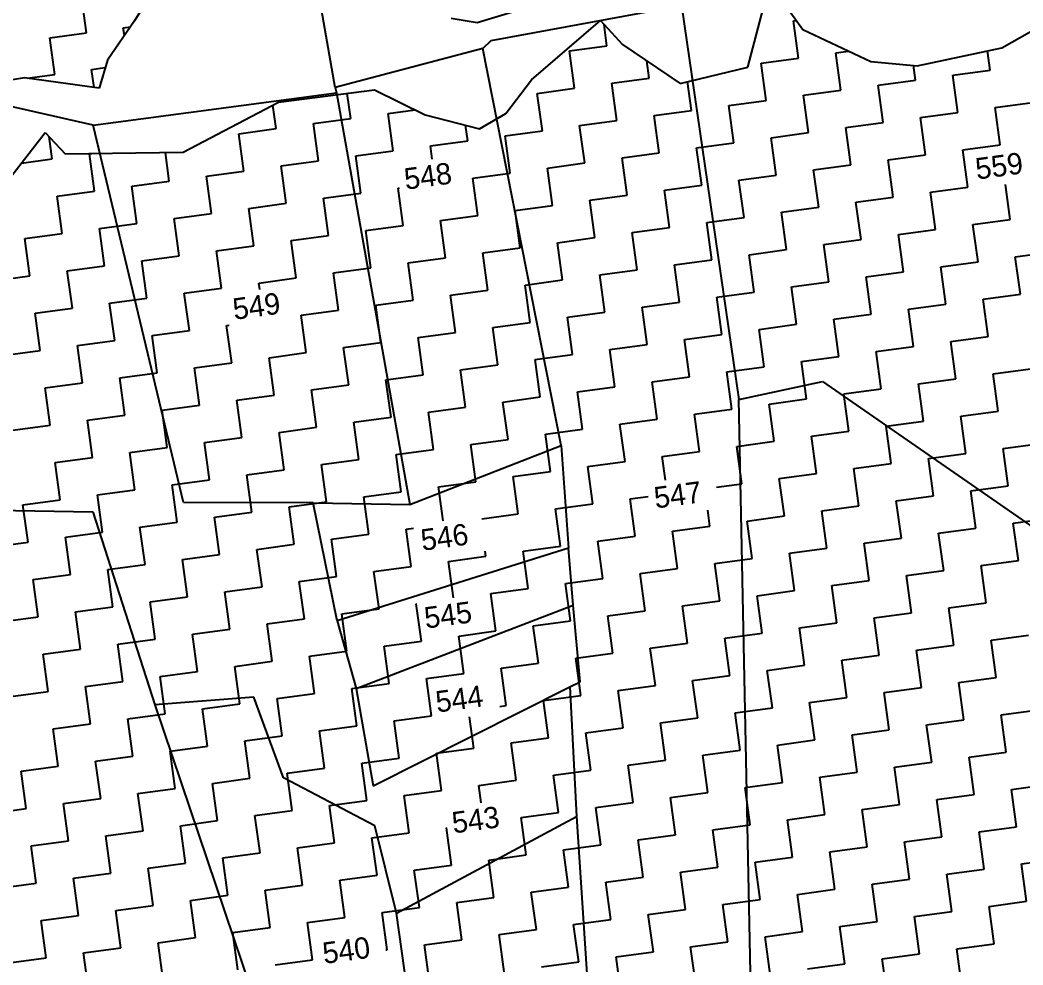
# Model space of a CAD drawing. Header units: metres. Extents: x 318393 to 319412, y 1868341 to 1869380.
# Drawn here: x 318993.3 to 319097, y 1869132.1 to 1869229.8 of the extents above; entities that cross this region are included whole.
import ezdxf

# ---------------------------------------------------------------- set-up
doc = ezdxf.new("R2010")
doc.units = ezdxf.units.M
doc.header["$LTSCALE"] = 0.3
doc.header["$MEASUREMENT"] = 0
for name, color, linetype in [('POLY_HATCH', 12, 'CONTINUOUS'), ('POLY_PARCEL', 6, 'CONTINUOUS'), ('TEXT_PARCEL', 7, 'CONTINUOUS')]:
    doc.layers.add(name, color=color, linetype=linetype)
doc.styles.add('TEXT_MAP', font='')
doc.styles.get('TEXT_MAP').set_extended_font_data('Kruti Dev 050')

msp = doc.modelspace()

# ---------------------------------------------------------------- linework, layer by layer
at = {"layer": 'POLY_HATCH'}
for p, q in [((319007.91, 1869234.17), (319005.15, 1869229.7)), ((319068.56, 1869224.91), (319070.84, 1869233.57)), ((319070.84, 1869233.57), (319074.27, 1869228.79)), ((319044.59, 1869230.69), (319040.57, 1869229.49)), ((319094.85, 1869226.9), (319101.39, 1869230.65)), ((319005.15, 1869229.7), (319002.34, 1869225.63)), ((319040.57, 1869229.49), (319037.88, 1869229.95)), ((319046.19, 1869223.6), (319053.32, 1869229.73)), ((319053.32, 1869229.73), (319055.62, 1869227.25)), ((319074.27, 1869228.79), (319081.28, 1869225.48)), ((319055.62, 1869227.25), (319061.58, 1869223.22)), ((319086.09, 1869225.06), (319094.85, 1869226.9)), ((319002.34, 1869225.63), (319001.5, 1869222.73)), ((319081.28, 1869225.48), (319086.09, 1869225.06)), ((319061.58, 1869223.22), (319068.56, 1869224.91)), ((318993.77, 1869223.81), (318991.04, 1869223.36)), ((319001.5, 1869222.73), (318993.77, 1869223.81)), ((319043.54, 1869220.13), (319046.19, 1869223.6)), ((319020.04, 1869221.3), (319029.96, 1869222.55)), ((319029.96, 1869222.55), (319035.2, 1869219.98)), ((319010.16, 1869216.11), (319020.04, 1869221.3)), ((319040.81, 1869218.53), (319043.54, 1869220.13)), ((319035.2, 1869219.98), (319040.81, 1869218.53)), ((318991.86, 1869212.95), (318995.91, 1869218.16)), ((318995.91, 1869218.16), (318997.97, 1869215.94)), ((318997.97, 1869215.94), (319010.16, 1869216.11))]:
    msp.add_line(p, q, dxfattribs=at)
at = {"layer": 'POLY_HATCH', "linetype": 'Continuous'}
for p, q in [((319000.19, 1869228.46), (318999.67, 1869232.26)), ((319073.29, 1869229.71), (319073.58, 1869229.75)), ((319073.81, 1869225.85), (319073.29, 1869229.71)), ((318996.39, 1869227.95), (319000.19, 1869228.46)), ((319003.98, 1869228.98), (319004.72, 1869229.08)), ((319004.09, 1869228.17), (319003.98, 1869228.98)), ((319053.99, 1869227.1), (319053.7, 1869229.32)), ((318996.9, 1869224.15), (318996.39, 1869227.95)), ((319050.14, 1869226.58), (319053.99, 1869227.1)), ((319050.66, 1869222.72), (319050.14, 1869226.58)), ((319077.67, 1869226.38), (319079, 1869226.56)), ((319078.19, 1869222.52), (319077.67, 1869226.38)), ((319093.63, 1869224.6), (319093.36, 1869226.59)), ((319058.38, 1869223.77), (319058.13, 1869225.55)), ((319069.95, 1869225.33), (319073.81, 1869225.85)), ((319070.48, 1869221.47), (319069.95, 1869225.33)), ((318994.05, 1869223.77), (318996.9, 1869224.15)), ((319000.7, 1869224.66), (319002.11, 1869224.86)), ((319000.95, 1869222.81), (319000.7, 1869224.66)), ((319085.91, 1869223.56), (319085.71, 1869225.1)), ((319089.77, 1869224.08), (319093.63, 1869224.6)), ((319054.52, 1869223.25), (319058.38, 1869223.77)), ((319055.04, 1869219.39), (319054.52, 1869223.25)), ((319062.76, 1869220.43), (319062.35, 1869223.41)), ((319082.05, 1869223.04), (319085.91, 1869223.56)), ((319090.29, 1869220.22), (319089.77, 1869224.08)), ((319027.5, 1869219.59), (319027.15, 1869222.2)), ((319046.8, 1869222.2), (319050.66, 1869222.72)), ((319047.32, 1869218.34), (319046.8, 1869222.2)), ((319074.33, 1869222), (319078.19, 1869222.52)), ((319082.58, 1869219.18), (319082.05, 1869223.04)), ((319066.62, 1869220.95), (319070.48, 1869221.47)), ((319074.86, 1869218.14), (319074.33, 1869222)), ((319094.15, 1869220.74), (319098.01, 1869221.27)), ((319019.78, 1869218.55), (319019.45, 1869220.99)), ((319031.36, 1869220.12), (319034.16, 1869220.49)), ((319031.88, 1869216.26), (319031.36, 1869220.12)), ((319058.9, 1869219.91), (319062.76, 1869220.43)), ((319067.14, 1869217.09), (319066.62, 1869220.95)), ((319086.43, 1869219.7), (319090.29, 1869220.22)), ((319094.67, 1869216.89), (319094.15, 1869220.74)), ((319023.64, 1869219.07), (319027.5, 1869219.59)), ((319024.16, 1869215.21), (319023.64, 1869219.07)), ((319051.18, 1869218.86), (319055.04, 1869219.39)), ((319059.42, 1869216.05), (319058.9, 1869219.91)), ((319078.72, 1869218.66), (319082.58, 1869219.18)), ((319086.96, 1869215.84), (319086.43, 1869219.7)), ((319015.92, 1869218.03), (319019.78, 1869218.55)), ((319016.45, 1869214.17), (319015.92, 1869218.03)), ((319039.6, 1869217.3), (319039.38, 1869218.9)), ((319043.46, 1869217.82), (319047.32, 1869218.34)), ((319051.7, 1869215.01), (319051.18, 1869218.86)), ((319071, 1869217.61), (319074.86, 1869218.14)), ((319079.24, 1869214.8), (319078.72, 1869218.66)), ((318996.63, 1869215.42), (318996.32, 1869217.73)), ((319035.74, 1869216.78), (319039.6, 1869217.3)), ((319043.98, 1869213.96), (319043.46, 1869217.82)), ((319063.28, 1869216.57), (319067.14, 1869217.09)), ((319071.52, 1869213.75), (319071, 1869217.61)), ((319000.49, 1869215.94), (319000.74, 1869215.98)), ((319001.01, 1869212.08), (319000.49, 1869215.94)), ((319008.73, 1869213.13), (319008.33, 1869216.08)), ((319028.02, 1869215.73), (319031.88, 1869216.26)), ((319035.93, 1869215.39), (319035.74, 1869216.78)), ((319055.56, 1869215.53), (319059.42, 1869216.05)), ((319063.8, 1869212.71), (319063.28, 1869216.57)), ((319090.82, 1869216.36), (319094.67, 1869216.89)), ((319091.34, 1869212.5), (319090.82, 1869216.36)), ((318993.45, 1869214.99), (318996.63, 1869215.42)), ((319020.3, 1869214.69), (319024.16, 1869215.21)), ((319028.55, 1869211.87), (319028.02, 1869215.73)), ((319047.84, 1869214.48), (319051.7, 1869215.01)), ((319056.08, 1869211.67), (319055.56, 1869215.53)), ((319083.1, 1869215.32), (319086.96, 1869215.84)), ((319083.62, 1869211.46), (319083.1, 1869215.32)), ((319012.59, 1869213.65), (319016.45, 1869214.17)), ((319020.83, 1869210.83), (319020.3, 1869214.69)), ((319040.12, 1869213.44), (319043.98, 1869213.96)), ((319048.36, 1869210.62), (319047.84, 1869214.48)), ((319075.38, 1869214.28), (319079.24, 1869214.8)), ((319075.9, 1869210.42), (319075.38, 1869214.28)), ((319004.87, 1869212.6), (319008.73, 1869213.13)), ((319013.11, 1869209.79), (319012.59, 1869213.65)), ((319040.64, 1869209.58), (319040.12, 1869213.44)), ((319067.66, 1869213.23), (319071.52, 1869213.75)), ((319068.18, 1869209.37), (319067.66, 1869213.23)), ((319095.72, 1869209.17), (319095.23, 1869212.77)), ((318997.15, 1869211.56), (319001.01, 1869212.08)), ((319005.39, 1869208.74), (319004.87, 1869212.6)), ((319024.69, 1869211.35), (319028.55, 1869211.87)), ((319032.4, 1869212.4), (319032.55, 1869212.42)), ((319032.93, 1869208.54), (319032.4, 1869212.4)), ((319059.94, 1869212.19), (319063.8, 1869212.71)), ((319060.46, 1869208.33), (319059.94, 1869212.19)), ((319087.48, 1869211.98), (319091.34, 1869212.5)), ((319088, 1869208.12), (319087.48, 1869211.98)), ((318997.67, 1869207.7), (318997.15, 1869211.56)), ((319016.97, 1869210.31), (319020.83, 1869210.83)), ((319025.21, 1869207.49), (319024.69, 1869211.35)), ((319052.22, 1869211.15), (319056.08, 1869211.67)), ((319052.74, 1869207.29), (319052.22, 1869211.15)), ((319079.76, 1869210.94), (319083.62, 1869211.46)), ((319080.28, 1869207.08), (319079.76, 1869210.94)), ((319009.25, 1869209.27), (319013.11, 1869209.79)), ((319017.49, 1869206.45), (319016.97, 1869210.31)), ((319044.5, 1869210.1), (319048.36, 1869210.62)), ((319045.03, 1869206.24), (319044.5, 1869210.1)), ((319072.04, 1869209.9), (319075.9, 1869210.42)), ((319072.56, 1869206.04), (319072.04, 1869209.9)), ((319001.53, 1869208.22), (319005.39, 1869208.74)), ((319009.77, 1869205.41), (319009.25, 1869209.27)), ((319036.79, 1869209.06), (319040.64, 1869209.58)), ((319037.31, 1869205.2), (319036.79, 1869209.06)), ((319064.32, 1869208.85), (319068.18, 1869209.37)), ((319064.84, 1869204.99), (319064.32, 1869208.85)), ((319091.86, 1869208.65), (319095.72, 1869209.17)), ((319092.38, 1869204.79), (319091.86, 1869208.65)), ((318993.81, 1869207.18), (318997.67, 1869207.7)), ((319002.05, 1869204.36), (319001.53, 1869208.22)), ((319029.07, 1869208.02), (319032.93, 1869208.54)), ((319029.59, 1869204.16), (319029.07, 1869208.02)), ((319056.6, 1869207.81), (319060.46, 1869208.33)), ((319057.13, 1869203.95), (319056.6, 1869207.81)), ((319084.14, 1869207.6), (319088, 1869208.12)), ((319084.66, 1869203.74), (319084.14, 1869207.6)), ((318994.33, 1869203.32), (318993.81, 1869207.18)), ((319021.35, 1869206.97), (319025.21, 1869207.49)), ((319021.87, 1869203.11), (319021.35, 1869206.97)), ((319048.89, 1869206.76), (319052.74, 1869207.29)), ((319049.41, 1869202.91), (319048.89, 1869206.76)), ((319076.42, 1869206.56), (319080.28, 1869207.08)), ((319076.94, 1869202.7), (319076.42, 1869206.56)), ((319013.63, 1869205.93), (319017.49, 1869206.45)), ((319014.15, 1869202.07), (319013.63, 1869205.93)), ((319041.17, 1869205.72), (319045.03, 1869206.24)), ((319041.69, 1869201.86), (319041.17, 1869205.72)), ((319068.7, 1869205.51), (319072.56, 1869206.04)), ((319069.23, 1869201.66), (319068.7, 1869205.51)), ((319096.24, 1869205.31), (319100.1, 1869205.83)), ((319005.91, 1869204.88), (319009.77, 1869205.41)), ((319006.43, 1869201.03), (319005.91, 1869204.88)), ((319033.45, 1869204.68), (319037.31, 1869205.2)), ((319033.97, 1869200.82), (319033.45, 1869204.68)), ((319060.98, 1869204.47), (319064.84, 1869204.99)), ((319061.51, 1869200.61), (319060.98, 1869204.47)), ((319088.52, 1869204.26), (319092.38, 1869204.79)), ((319096.76, 1869201.45), (319096.24, 1869205.31)), ((318998.19, 1869203.84), (319002.05, 1869204.36)), ((318998.71, 1869199.98), (318998.19, 1869203.84)), ((319025.73, 1869203.63), (319029.59, 1869204.16)), ((319026.25, 1869199.78), (319025.73, 1869203.63)), ((319053.27, 1869203.43), (319057.13, 1869203.95)), ((319053.79, 1869199.57), (319053.27, 1869203.43)), ((319080.8, 1869203.22), (319084.66, 1869203.74)), ((319089.04, 1869200.4), (319088.52, 1869204.26)), ((318990.47, 1869202.8), (318994.33, 1869203.32)), ((319018.01, 1869202.59), (319021.87, 1869203.11)), ((319018.1, 1869201.93), (319018.01, 1869202.59)), ((319045.55, 1869202.38), (319049.41, 1869202.91)), ((319046.07, 1869198.52), (319045.55, 1869202.38)), ((319073.08, 1869202.18), (319076.94, 1869202.7)), ((319081.32, 1869199.36), (319080.8, 1869203.22)), ((319010.29, 1869201.55), (319014.15, 1869202.07)), ((319010.81, 1869197.69), (319010.29, 1869201.55)), ((319037.83, 1869201.34), (319041.69, 1869201.86)), ((319038.35, 1869197.48), (319037.83, 1869201.34)), ((319065.37, 1869201.13), (319069.23, 1869201.66)), ((319073.61, 1869198.32), (319073.08, 1869202.18)), ((319092.9, 1869200.93), (319096.76, 1869201.45)), ((319002.57, 1869200.5), (319006.43, 1869201.03)), ((319003.1, 1869196.64), (319002.57, 1869200.5)), ((319030.11, 1869200.3), (319033.97, 1869200.82)), ((319030.63, 1869196.44), (319030.11, 1869200.3)), ((319057.65, 1869200.09), (319061.51, 1869200.61)), ((319065.89, 1869197.27), (319065.37, 1869201.13)), ((319085.18, 1869199.88), (319089.04, 1869200.4)), ((319093.42, 1869197.07), (319092.9, 1869200.93)), ((318994.85, 1869199.46), (318998.71, 1869199.98)), ((318995.38, 1869195.6), (318994.85, 1869199.46)), ((319022.39, 1869199.25), (319026.25, 1869199.78)), ((319049.93, 1869199.05), (319053.79, 1869199.57)), ((319058.17, 1869196.23), (319057.65, 1869200.09)), ((319077.47, 1869198.84), (319081.32, 1869199.36)), ((319085.71, 1869196.02), (319085.18, 1869199.88)), ((319014.67, 1869198.21), (319014.92, 1869198.24)), ((319022.91, 1869195.39), (319022.39, 1869199.25)), ((319042.21, 1869198), (319046.07, 1869198.52)), ((319050.45, 1869195.19), (319049.93, 1869199.05)), ((319069.75, 1869197.8), (319073.61, 1869198.32)), ((319077.99, 1869194.98), (319077.47, 1869198.84)), ((319006.95, 1869197.17), (319010.81, 1869197.69)), ((319015.19, 1869194.35), (319014.67, 1869198.21)), ((319034.49, 1869196.96), (319038.35, 1869197.48)), ((319042.73, 1869194.14), (319042.21, 1869198)), ((319062.03, 1869196.75), (319065.89, 1869197.27)), ((319070.27, 1869193.94), (319069.75, 1869197.8)), ((318999.24, 1869196.12), (319003.1, 1869196.64)), ((319007.48, 1869193.31), (319006.95, 1869197.17)), ((319026.77, 1869195.92), (319030.63, 1869196.44)), ((319035.01, 1869193.1), (319034.49, 1869196.96)), ((319054.31, 1869195.71), (319058.17, 1869196.23)), ((319062.55, 1869192.89), (319062.03, 1869196.75)), ((319089.57, 1869196.55), (319093.42, 1869197.07)), ((319090.09, 1869192.69), (319089.57, 1869196.55)), ((318991.52, 1869195.08), (318995.38, 1869195.6)), ((318999.76, 1869192.26), (318999.24, 1869196.12)), ((319019.05, 1869194.87), (319022.91, 1869195.39)), ((319027.29, 1869192.06), (319026.77, 1869195.92)), ((319046.59, 1869194.67), (319050.45, 1869195.19)), ((319054.83, 1869191.85), (319054.31, 1869195.71)), ((319081.85, 1869195.5), (319085.71, 1869196.02)), ((319082.37, 1869191.64), (319081.85, 1869195.5)), ((319011.34, 1869193.83), (319015.19, 1869194.35)), ((319019.58, 1869191.01), (319019.05, 1869194.87)), ((319038.87, 1869193.62), (319042.73, 1869194.14)), ((319047.11, 1869190.81), (319046.59, 1869194.67)), ((319074.13, 1869194.46), (319077.99, 1869194.98)), ((319074.65, 1869190.6), (319074.13, 1869194.46)), ((319003.62, 1869192.79), (319007.48, 1869193.31)), ((319011.86, 1869189.97), (319011.34, 1869193.83)), ((319031.15, 1869192.58), (319035.01, 1869193.1)), ((319039.39, 1869189.76), (319038.87, 1869193.62)), ((319066.41, 1869193.41), (319070.27, 1869193.94)), ((319066.93, 1869189.56), (319066.41, 1869193.41)), ((319093.95, 1869193.21), (319097.81, 1869193.73)), ((319094.47, 1869189.35), (319093.95, 1869193.21)), ((318995.9, 1869191.74), (318999.76, 1869192.26)), ((319004.14, 1869188.93), (319003.62, 1869192.79)), ((319023.44, 1869191.53), (319027.29, 1869192.06)), ((319031.68, 1869188.72), (319031.15, 1869192.58)), ((319058.69, 1869192.37), (319062.55, 1869192.89)), ((319059.21, 1869188.51), (319058.69, 1869192.37)), ((319086.23, 1869192.16), (319090.09, 1869192.69)), ((319086.75, 1869188.31), (319086.23, 1869192.16)), ((318996.42, 1869187.88), (318995.9, 1869191.74)), ((319015.72, 1869190.49), (319019.58, 1869191.01)), ((319023.96, 1869187.68), (319023.44, 1869191.53)), ((319050.97, 1869191.33), (319054.83, 1869191.85)), ((319051.49, 1869187.47), (319050.97, 1869191.33)), ((319078.51, 1869191.12), (319082.37, 1869191.64)), ((319079.03, 1869187.26), (319078.51, 1869191.12)), ((319008, 1869189.45), (319011.86, 1869189.97)), ((319016.24, 1869186.63), (319015.72, 1869190.49)), ((319043.25, 1869190.28), (319047.11, 1869190.81)), ((319043.78, 1869186.42), (319043.25, 1869190.28)), ((319070.79, 1869190.08), (319074.65, 1869190.6)), ((319071.31, 1869186.22), (319070.79, 1869190.08)), ((319000.28, 1869188.4), (319004.14, 1869188.93)), ((319008.52, 1869185.59), (319008, 1869189.45)), ((319035.53, 1869189.24), (319039.39, 1869189.76)), ((319036.06, 1869185.38), (319035.53, 1869189.24)), ((319063.07, 1869189.03), (319066.93, 1869189.56)), ((319063.59, 1869185.17), (319063.07, 1869189.03)), ((319090.61, 1869188.83), (319094.47, 1869189.35)), ((318992.56, 1869187.36), (318996.42, 1869187.88)), ((319000.8, 1869184.54), (319000.28, 1869188.4)), ((319027.82, 1869188.2), (319031.68, 1869188.72)), ((319028.34, 1869184.34), (319027.82, 1869188.2)), ((319055.35, 1869187.99), (319059.21, 1869188.51)), ((319055.88, 1869184.13), (319055.35, 1869187.99)), ((319082.89, 1869187.78), (319086.75, 1869188.31)), ((319091.13, 1869184.97), (319090.61, 1869188.83)), ((319020.1, 1869187.15), (319023.96, 1869187.68)), ((319020.62, 1869183.29), (319020.1, 1869187.15)), ((319047.63, 1869186.95), (319051.49, 1869187.47)), ((319048.16, 1869183.09), (319047.63, 1869186.95)), ((319075.17, 1869186.74), (319079.03, 1869187.26)), ((319083.41, 1869183.92), (319082.89, 1869187.78)), ((319012.38, 1869186.11), (319016.24, 1869186.63)), ((319012.9, 1869182.25), (319012.38, 1869186.11)), ((319039.92, 1869185.9), (319043.78, 1869186.42)), ((319040.44, 1869182.04), (319039.92, 1869185.9)), ((319067.45, 1869185.7), (319071.31, 1869186.22)), ((319075.69, 1869182.88), (319075.17, 1869186.74)), ((319094.99, 1869185.49), (319098.85, 1869186.01)), ((319004.66, 1869185.07), (319008.52, 1869185.59)), ((319005.18, 1869181.21), (319004.66, 1869185.07)), ((319032.2, 1869184.86), (319036.06, 1869185.38)), ((319032.72, 1869181), (319032.2, 1869184.86)), ((319059.73, 1869184.65), (319063.59, 1869185.17)), ((319067.97, 1869181.84), (319067.45, 1869185.7)), ((319087.27, 1869184.45), (319091.13, 1869184.97)), ((319095.51, 1869181.63), (319094.99, 1869185.49)), ((318996.94, 1869184.02), (319000.8, 1869184.54)), ((318997.46, 1869180.16), (318996.94, 1869184.02)), ((319024.48, 1869183.82), (319028.34, 1869184.34)), ((319025, 1869179.96), (319024.48, 1869183.82)), ((319052.02, 1869183.61), (319055.88, 1869184.13)), ((319060.07, 1869182.2), (319059.73, 1869184.65)), ((319079.55, 1869183.4), (319083.41, 1869183.92)), ((319087.79, 1869180.59), (319087.27, 1869184.45)), ((319016.76, 1869182.77), (319020.62, 1869183.29)), ((319017.28, 1869178.91), (319016.76, 1869182.77)), ((319044.3, 1869182.57), (319048.16, 1869183.09)), ((319052.54, 1869179.75), (319052.02, 1869183.61)), ((319071.83, 1869182.36), (319075.69, 1869182.88)), ((319080.07, 1869179.54), (319079.55, 1869183.4)), ((319009.04, 1869181.73), (319012.9, 1869182.25)), ((319009.56, 1869177.87), (319009.04, 1869181.73)), ((319036.58, 1869181.52), (319040.44, 1869182.04)), ((319044.82, 1869178.71), (319044.3, 1869182.57)), ((319065.33, 1869181.48), (319067.97, 1869181.84)), ((319072.36, 1869178.5), (319071.83, 1869182.36)), ((319091.65, 1869181.11), (319095.51, 1869181.63)), ((319001.32, 1869180.69), (319005.18, 1869181.21)), ((319001.84, 1869176.83), (319001.32, 1869180.69)), ((319028.86, 1869180.48), (319032.72, 1869181)), ((319037.06, 1869177.99), (319036.58, 1869181.52)), ((319083.93, 1869180.06), (319087.79, 1869180.59)), ((319092.17, 1869177.25), (319091.65, 1869181.11)), ((318993.6, 1869179.64), (318997.46, 1869180.16)), ((318994.13, 1869175.78), (318993.6, 1869179.64)), ((319021.14, 1869179.44), (319025, 1869179.96)), ((319029.38, 1869176.62), (319028.86, 1869180.48)), ((319048.68, 1869179.23), (319052.54, 1869179.75)), ((319056.4, 1869180.27), (319058.25, 1869180.52)), ((319056.92, 1869176.41), (319056.4, 1869180.27)), ((319084.46, 1869176.21), (319083.93, 1869180.06)), ((319013.42, 1869178.39), (319017.28, 1869178.91)), ((319021.66, 1869175.58), (319021.14, 1869179.44)), ((319041.06, 1869178.2), (319044.82, 1869178.71)), ((319049.2, 1869175.37), (319048.68, 1869179.23)), ((319064.64, 1869177.46), (319064.42, 1869179.09)), ((319076.22, 1869179.02), (319080.07, 1869179.54)), ((319076.74, 1869175.16), (319076.22, 1869179.02)), ((319005.7, 1869177.35), (319009.56, 1869177.87)), ((319013.94, 1869174.53), (319013.42, 1869178.39)), ((319068.5, 1869177.98), (319072.36, 1869178.5)), ((319069.02, 1869174.12), (319068.5, 1869177.98)), ((319096.03, 1869177.77), (319099.89, 1869178.29)), ((319096.56, 1869173.91), (319096.03, 1869177.77)), ((318997.99, 1869176.3), (319001.84, 1869176.83)), ((319006.23, 1869173.49), (319005.7, 1869177.35)), ((319025.52, 1869176.1), (319029.38, 1869176.62)), ((319033.24, 1869177.14), (319033.98, 1869177.24)), ((319033.76, 1869173.28), (319033.24, 1869177.14)), ((319060.78, 1869176.93), (319064.64, 1869177.46)), ((319061.3, 1869173.07), (319060.78, 1869176.93)), ((319088.31, 1869176.73), (319092.17, 1869177.25)), ((319088.84, 1869172.87), (319088.31, 1869176.73)), ((318990.27, 1869175.26), (318994.13, 1869175.78)), ((318998.51, 1869172.45), (318997.99, 1869176.3)), ((319017.8, 1869175.05), (319021.66, 1869175.58)), ((319026.04, 1869172.24), (319025.52, 1869176.1)), ((319053.06, 1869175.89), (319056.92, 1869176.41)), ((319053.58, 1869172.03), (319053.06, 1869175.89)), ((319080.6, 1869175.68), (319084.46, 1869176.21)), ((319081.12, 1869171.82), (319080.6, 1869175.68)), ((319010.09, 1869174.01), (319013.94, 1869174.53)), ((319018.33, 1869171.19), (319017.8, 1869175.05)), ((319041.48, 1869174.33), (319041.41, 1869174.88)), ((319045.34, 1869174.85), (319049.2, 1869175.37)), ((319045.86, 1869170.99), (319045.34, 1869174.85)), ((319072.88, 1869174.64), (319076.74, 1869175.16)), ((319073.4, 1869170.78), (319072.88, 1869174.64)), ((319002.37, 1869172.97), (319006.23, 1869173.49)), ((319010.61, 1869170.15), (319010.09, 1869174.01)), ((319037.62, 1869173.8), (319041.48, 1869174.33)), ((319038.13, 1869170.03), (319037.62, 1869173.8)), ((319065.16, 1869173.6), (319069.02, 1869174.12)), ((319065.68, 1869169.74), (319065.16, 1869173.6)), ((319092.7, 1869173.39), (319096.56, 1869173.91)), ((319093.22, 1869169.53), (319092.7, 1869173.39)), ((318994.65, 1869171.92), (318998.51, 1869172.45)), ((319002.89, 1869169.11), (319002.37, 1869172.97)), ((319029.9, 1869172.76), (319033.76, 1869173.28)), ((319030.43, 1869168.9), (319029.9, 1869172.76)), ((319057.44, 1869172.55), (319061.3, 1869173.07)), ((319057.96, 1869168.69), (319057.44, 1869172.55)), ((319084.98, 1869172.35), (319088.84, 1869172.87)), ((319085.5, 1869168.49), (319084.98, 1869172.35)), ((318995.17, 1869168.06), (318994.65, 1869171.92)), ((319022.18, 1869171.72), (319026.04, 1869172.24)), ((319022.71, 1869167.86), (319022.18, 1869171.72)), ((319049.72, 1869171.51), (319053.58, 1869172.03)), ((319050.24, 1869167.65), (319049.72, 1869171.51)), ((319077.26, 1869171.3), (319081.12, 1869171.82)), ((319077.78, 1869167.44), (319077.26, 1869171.3)), ((319014.47, 1869170.67), (319018.33, 1869171.19)), ((319014.99, 1869166.81), (319014.47, 1869170.67)), ((319042, 1869170.47), (319045.86, 1869170.99)), ((319042.52, 1869166.61), (319042, 1869170.47)), ((319069.54, 1869170.26), (319073.4, 1869170.78)), ((319070.06, 1869166.4), (319069.54, 1869170.26)), ((319006.75, 1869169.63), (319010.61, 1869170.15)), ((319007.27, 1869165.77), (319006.75, 1869169.63)), ((319034.28, 1869169.42), (319034.3, 1869169.42)), ((319034.81, 1869165.56), (319034.28, 1869169.42)), ((319061.82, 1869169.22), (319065.68, 1869169.74)), ((319062.34, 1869165.36), (319061.82, 1869169.22)), ((319089.36, 1869169.01), (319093.22, 1869169.53)), ((318999.03, 1869168.59), (319002.89, 1869169.11)), ((318999.55, 1869164.73), (318999.03, 1869168.59)), ((319026.57, 1869168.38), (319030.43, 1869168.9)), ((319027.09, 1869164.52), (319026.57, 1869168.38)), ((319054.1, 1869168.17), (319057.96, 1869168.69)), ((319054.62, 1869164.31), (319054.1, 1869168.17)), ((319081.64, 1869167.96), (319085.5, 1869168.49)), ((319089.88, 1869165.15), (319089.36, 1869169.01)), ((318991.31, 1869167.54), (318995.17, 1869168.06)), ((319018.85, 1869167.34), (319022.71, 1869167.86)), ((319019.37, 1869163.48), (319018.85, 1869167.34)), ((319046.38, 1869167.13), (319050.24, 1869167.65)), ((319046.91, 1869163.27), (319046.38, 1869167.13)), ((319073.92, 1869166.92), (319077.78, 1869167.44)), ((319082.16, 1869164.11), (319081.64, 1869167.96)), ((319011.13, 1869166.29), (319014.99, 1869166.81)), ((319011.65, 1869162.43), (319011.13, 1869166.29)), ((319038.67, 1869166.08), (319042.52, 1869166.61)), ((319039.19, 1869162.23), (319038.67, 1869166.08)), ((319066.2, 1869165.88), (319070.06, 1869166.4)), ((319074.44, 1869163.06), (319073.92, 1869166.92)), ((319093.74, 1869165.67), (319097.6, 1869166.19)), ((319003.41, 1869165.25), (319007.27, 1869165.77)), ((319003.93, 1869161.39), (319003.41, 1869165.25)), ((319030.95, 1869165.04), (319034.81, 1869165.56)), ((319031.47, 1869161.18), (319030.95, 1869165.04)), ((319058.48, 1869164.83), (319062.34, 1869165.36)), ((319066.72, 1869162.02), (319066.2, 1869165.88)), ((319086.02, 1869164.63), (319089.88, 1869165.15)), ((319094.26, 1869161.81), (319093.74, 1869165.67)), ((318995.69, 1869164.2), (318999.55, 1869164.73)), ((318996.21, 1869160.35), (318995.69, 1869164.2)), ((319023.23, 1869164), (319027.09, 1869164.52)), ((319023.75, 1869160.14), (319023.23, 1869164)), ((319050.77, 1869163.79), (319054.62, 1869164.31)), ((319059.01, 1869160.98), (319058.48, 1869164.83)), ((319078.3, 1869163.58), (319082.16, 1869164.11)), ((319086.54, 1869160.77), (319086.02, 1869164.63)), ((319015.51, 1869162.95), (319019.37, 1869163.48)), ((319016.03, 1869159.09), (319015.51, 1869162.95)), ((319043.05, 1869162.75), (319046.91, 1869163.27)), ((319051.29, 1869159.93), (319050.77, 1869163.79)), ((319070.58, 1869162.54), (319074.44, 1869163.06)), ((319078.82, 1869159.72), (319078.3, 1869163.58)), ((319007.79, 1869161.91), (319011.65, 1869162.43)), ((319035.33, 1869161.7), (319039.19, 1869162.23)), ((319043.57, 1869158.89), (319043.05, 1869162.75)), ((319062.86, 1869161.5), (319066.72, 1869162.02)), ((319071.11, 1869158.68), (319070.58, 1869162.54)), ((319000.07, 1869160.87), (319003.93, 1869161.39)), ((319008.31, 1869158.05), (319007.79, 1869161.91)), ((319027.61, 1869160.66), (319031.47, 1869161.18)), ((319035.85, 1869157.84), (319035.33, 1869161.7)), ((319055.15, 1869160.45), (319059.01, 1869160.98)), ((319063.39, 1869157.64), (319062.86, 1869161.5)), ((319090.4, 1869161.29), (319094.26, 1869161.81)), ((319090.92, 1869157.43), (319090.4, 1869161.29)), ((318992.35, 1869159.82), (318996.21, 1869160.35)), ((319000.59, 1869157.01), (319000.07, 1869160.87)), ((319019.89, 1869159.62), (319023.75, 1869160.14)), ((319028.13, 1869156.8), (319027.61, 1869160.66)), ((319047.43, 1869159.41), (319051.29, 1869159.93)), ((319055.67, 1869156.59), (319055.15, 1869160.45)), ((319082.68, 1869160.25), (319086.54, 1869160.77)), ((319083.2, 1869156.39), (319082.68, 1869160.25)), ((319012.17, 1869158.57), (319016.03, 1869159.09)), ((319020.41, 1869155.76), (319019.89, 1869159.62)), ((319042.94, 1869158.8), (319043.57, 1869158.89)), ((319047.95, 1869155.55), (319047.43, 1869159.41)), ((319074.96, 1869159.2), (319078.82, 1869159.72)), ((319075.49, 1869155.34), (319074.96, 1869159.2)), ((319004.45, 1869157.53), (319008.31, 1869158.05)), ((319012.69, 1869154.71), (319012.17, 1869158.57)), ((319031.99, 1869157.32), (319035.85, 1869157.84)), ((319067.25, 1869158.16), (319071.11, 1869158.68)), ((319067.77, 1869154.3), (319067.25, 1869158.16)), ((319094.78, 1869157.95), (319098.64, 1869158.47)), ((319095.3, 1869154.09), (319094.78, 1869157.95)), ((318996.74, 1869156.49), (319000.59, 1869157.01)), ((319004.98, 1869153.67), (319004.45, 1869157.53)), ((319024.27, 1869156.28), (319028.13, 1869156.8)), ((319032.51, 1869153.46), (319031.99, 1869157.32)), ((319040.23, 1869154.51), (319039.8, 1869157.72)), ((319059.53, 1869157.12), (319063.39, 1869157.64)), ((319060.05, 1869153.26), (319059.53, 1869157.12)), ((319087.06, 1869156.91), (319090.92, 1869157.43)), ((319087.59, 1869153.05), (319087.06, 1869156.91)), ((318997.26, 1869152.63), (318996.74, 1869156.49)), ((319016.55, 1869155.24), (319020.41, 1869155.76)), ((319024.79, 1869152.42), (319024.27, 1869156.28)), ((319051.81, 1869156.07), (319055.67, 1869156.59)), ((319052.33, 1869152.21), (319051.81, 1869156.07)), ((319079.35, 1869155.87), (319083.2, 1869156.39)), ((319079.87, 1869152.01), (319079.35, 1869155.87)), ((319008.83, 1869154.19), (319012.69, 1869154.71)), ((319017.08, 1869151.38), (319016.55, 1869155.24)), ((319044.09, 1869155.03), (319047.95, 1869155.55)), ((319044.61, 1869151.17), (319044.09, 1869155.03)), ((319071.63, 1869154.82), (319075.49, 1869155.34)), ((319072.15, 1869150.96), (319071.63, 1869154.82)), ((319001.12, 1869153.15), (319004.98, 1869153.67)), ((319009.36, 1869150.33), (319008.83, 1869154.19)), ((319036.37, 1869153.99), (319040.23, 1869154.51)), ((319036.89, 1869150.13), (319036.37, 1869153.99)), ((319063.91, 1869153.78), (319067.77, 1869154.3)), ((319064.43, 1869149.92), (319063.91, 1869153.78)), ((319091.45, 1869153.57), (319095.3, 1869154.09)), ((318993.4, 1869152.11), (318997.26, 1869152.63)), ((319001.64, 1869149.29), (319001.12, 1869153.15)), ((319028.65, 1869152.94), (319032.51, 1869153.46)), ((319029.17, 1869149.08), (319028.65, 1869152.94)), ((319056.19, 1869152.73), (319060.05, 1869153.26)), ((319056.71, 1869148.88), (319056.19, 1869152.73)), ((319083.73, 1869152.53), (319087.59, 1869153.05)), ((319091.97, 1869149.71), (319091.45, 1869153.57)), ((318993.92, 1869148.25), (318993.4, 1869152.11)), ((319020.93, 1869151.9), (319024.79, 1869152.42)), ((319021.46, 1869148.04), (319020.93, 1869151.9)), ((319048.47, 1869151.69), (319052.33, 1869152.21)), ((319048.99, 1869147.83), (319048.47, 1869151.69)), ((319076.01, 1869151.48), (319079.87, 1869152.01)), ((319084.25, 1869148.67), (319083.73, 1869152.53)), ((319013.22, 1869150.85), (319017.08, 1869151.38)), ((319013.74, 1869147), (319013.22, 1869150.85)), ((319040.75, 1869150.65), (319044.61, 1869151.17)), ((319041, 1869148.85), (319040.75, 1869150.65)), ((319068.29, 1869150.44), (319072.15, 1869150.96)), ((319076.53, 1869147.62), (319076.01, 1869151.48)), ((319095.83, 1869150.23), (319099.69, 1869150.76)), ((319005.5, 1869149.81), (319009.36, 1869150.33)), ((319006.02, 1869145.95), (319005.5, 1869149.81)), ((319033.03, 1869149.6), (319036.89, 1869150.13)), ((319033.56, 1869145.74), (319033.03, 1869149.6)), ((319060.57, 1869149.4), (319064.43, 1869149.92)), ((319068.81, 1869146.58), (319068.29, 1869150.44)), ((319088.11, 1869149.19), (319091.97, 1869149.71)), ((319096.35, 1869146.37), (319095.83, 1869150.23)), ((318997.78, 1869148.77), (319001.64, 1869149.29)), ((318998.3, 1869144.91), (318997.78, 1869148.77)), ((319025.32, 1869148.56), (319029.17, 1869149.08)), ((319025.84, 1869144.7), (319025.32, 1869148.56)), ((319052.85, 1869148.35), (319056.71, 1869148.88)), ((319061.09, 1869145.54), (319060.57, 1869149.4)), ((319080.39, 1869148.15), (319084.25, 1869148.67)), ((319088.63, 1869145.33), (319088.11, 1869149.19)), ((318990.06, 1869147.72), (318993.92, 1869148.25)), ((319017.6, 1869147.52), (319021.46, 1869148.04)), ((319018.12, 1869143.66), (319017.6, 1869147.52)), ((319045.13, 1869147.31), (319048.99, 1869147.83)), ((319053.37, 1869144.49), (319052.85, 1869148.35)), ((319072.67, 1869147.1), (319076.53, 1869147.62)), ((319080.91, 1869144.29), (319080.39, 1869148.15)), ((319009.88, 1869146.47), (319013.74, 1869147)), ((319010.4, 1869142.61), (319009.88, 1869146.47)), ((319045.66, 1869143.45), (319045.13, 1869147.31)), ((319064.95, 1869146.06), (319068.81, 1869146.58)), ((319073.19, 1869143.24), (319072.67, 1869147.1)), ((319092.49, 1869145.85), (319096.35, 1869146.37)), ((319002.16, 1869145.43), (319006.02, 1869145.95)), ((319002.68, 1869141.57), (319002.16, 1869145.43)), ((319029.7, 1869145.22), (319033.56, 1869145.74)), ((319037.42, 1869146.27), (319037.43, 1869146.27)), ((319037.94, 1869142.41), (319037.42, 1869146.27)), ((319057.23, 1869145.02), (319061.09, 1869145.54)), ((319065.47, 1869142.2), (319064.95, 1869146.06)), ((319084.77, 1869144.81), (319088.63, 1869145.33)), ((319093.01, 1869141.99), (319092.49, 1869145.85)), ((318994.44, 1869144.39), (318998.3, 1869144.91)), ((318994.96, 1869140.53), (318994.44, 1869144.39)), ((319021.98, 1869144.18), (319025.84, 1869144.7)), ((319030.22, 1869141.36), (319029.7, 1869145.22)), ((319049.51, 1869143.97), (319053.37, 1869144.49)), ((319057.76, 1869141.16), (319057.23, 1869145.02)), ((319077.05, 1869143.77), (319080.91, 1869144.29)), ((319085.29, 1869140.95), (319084.77, 1869144.81)), ((319014.26, 1869143.14), (319018.12, 1869143.66)), ((319022.5, 1869140.32), (319021.98, 1869144.18)), ((319041.8, 1869142.93), (319045.66, 1869143.45)), ((319050.04, 1869140.11), (319049.51, 1869143.97)), ((319069.33, 1869142.72), (319073.19, 1869143.24)), ((319077.57, 1869139.91), (319077.05, 1869143.77)), ((319006.54, 1869142.09), (319010.4, 1869142.61)), ((319014.78, 1869139.28), (319014.26, 1869143.14)), ((319034.08, 1869141.89), (319037.94, 1869142.41)), ((319042.32, 1869139.07), (319041.8, 1869142.93)), ((319069.85, 1869138.86), (319069.33, 1869142.72)), ((319096.87, 1869142.52), (319100.73, 1869143.04)), ((319097.39, 1869138.66), (319096.87, 1869142.52)), ((318998.82, 1869141.05), (319002.68, 1869141.57)), ((319007.06, 1869138.23), (319006.54, 1869142.09)), ((319026.36, 1869140.84), (319030.22, 1869141.36)), ((319034.6, 1869138.03), (319034.08, 1869141.89)), ((319061.61, 1869141.68), (319065.47, 1869142.2)), ((319062.14, 1869137.82), (319061.61, 1869141.68)), ((319089.15, 1869141.47), (319093.01, 1869141.99)), ((319089.67, 1869137.61), (319089.15, 1869141.47)), ((318991.1, 1869140.01), (318994.96, 1869140.53)), ((318999.34, 1869137.19), (318998.82, 1869141.05)), ((319018.64, 1869139.8), (319022.5, 1869140.32)), ((319026.88, 1869136.98), (319026.36, 1869140.84)), ((319053.9, 1869140.64), (319057.76, 1869141.16)), ((319054.42, 1869136.78), (319053.9, 1869140.64)), ((319081.43, 1869140.43), (319085.29, 1869140.95)), ((319081.95, 1869136.57), (319081.43, 1869140.43)), ((319010.92, 1869138.75), (319014.78, 1869139.28)), ((319019.16, 1869135.94), (319018.64, 1869139.8)), ((319046.18, 1869139.59), (319050.04, 1869140.11)), ((319046.7, 1869135.73), (319046.18, 1869139.59)), ((319073.71, 1869139.38), (319077.57, 1869139.91)), ((319074.24, 1869135.53), (319073.71, 1869139.38)), ((319003.2, 1869137.71), (319007.06, 1869138.23)), ((319011.44, 1869134.9), (319010.92, 1869138.75)), ((319038.46, 1869138.55), (319042.32, 1869139.07)), ((319038.98, 1869134.69), (319038.46, 1869138.55)), ((319066, 1869138.34), (319069.85, 1869138.86)), ((319066.52, 1869134.48), (319066, 1869138.34)), ((319093.53, 1869138.13), (319097.39, 1869138.66)), ((319094.05, 1869134.27), (319093.53, 1869138.13)), ((318995.48, 1869136.67), (318999.34, 1869137.19)), ((319003.72, 1869133.85), (319003.2, 1869137.71)), ((319030.74, 1869137.5), (319034.6, 1869138.03)), ((319031.26, 1869133.65), (319030.74, 1869137.5)), ((319058.28, 1869137.3), (319062.14, 1869137.82)), ((319058.8, 1869133.44), (319058.28, 1869137.3)), ((319085.81, 1869137.09), (319089.67, 1869137.61)), ((319086.34, 1869133.23), (319085.81, 1869137.09)), ((318996.01, 1869132.81), (318995.48, 1869136.67)), ((319023.02, 1869136.46), (319026.88, 1869136.98)), ((319023.54, 1869132.6), (319023.02, 1869136.46)), ((319050.56, 1869136.25), (319054.42, 1869136.78)), ((319051.08, 1869132.39), (319050.56, 1869136.25)), ((319078.1, 1869136.05), (319081.95, 1869136.57)), ((319078.62, 1869132.19), (319078.1, 1869136.05)), ((319015.3, 1869135.42), (319019.16, 1869135.94)), ((319015.82, 1869131.56), (319015.3, 1869135.42)), ((319042.84, 1869135.21), (319046.7, 1869135.73)), ((319043.36, 1869131.35), (319042.84, 1869135.21)), ((319070.38, 1869135), (319074.24, 1869135.53)), ((319070.9, 1869131.14), (319070.38, 1869135)), ((319007.58, 1869134.37), (319011.44, 1869134.9)), ((319008.11, 1869130.51), (319007.58, 1869134.37)), ((319035.12, 1869134.17), (319038.98, 1869134.69)), ((319035.64, 1869130.31), (319035.12, 1869134.17)), ((319062.66, 1869133.96), (319066.52, 1869134.48)), ((319063.18, 1869130.1), (319062.66, 1869133.96)), ((319090.19, 1869133.75), (319094.05, 1869134.27)), ((318999.87, 1869133.33), (319003.72, 1869133.85)), ((319000.39, 1869129.47), (318999.87, 1869133.33)), ((319031.14, 1869133.63), (319031.26, 1869133.65)), ((319054.94, 1869132.92), (319058.8, 1869133.44)), ((319055.46, 1869129.06), (319054.94, 1869132.92)), ((319082.48, 1869132.71), (319086.34, 1869133.23)), ((319090.72, 1869129.89), (319090.19, 1869133.75)), ((318992.15, 1869132.29), (318996.01, 1869132.81)), ((319019.68, 1869132.08), (319023.54, 1869132.6)), ((319047.22, 1869131.87), (319051.08, 1869132.39)), ((319074.76, 1869131.67), (319078.62, 1869132.19)), ((319083, 1869128.85), (319082.48, 1869132.71))]:
    msp.add_line(p, q, dxfattribs=at)
at = {"layer": 'POLY_PARCEL'}
for p, q in [((319025.91, 1869222.82), (319021.12, 1869250.15)), ((319042.03, 1869227.65), (319061.72, 1869231.29)), ((319061.72, 1869231.29), (319067.63, 1869190.56)), ((319041.17, 1869226.84), (319042.03, 1869227.65)), ((319041.17, 1869226.84), (319025.91, 1869222.82)), ((319049.27, 1869185.78), (319041.17, 1869226.84)), ((319000.88, 1869218.9), (318983.03, 1869222.96)), ((319000.88, 1869218.9), (319026.02, 1869222.24)), ((319025.91, 1869222.82), (319026.02, 1869222.24)), ((319026.02, 1869222.24), (319033.63, 1869179.69)), ((319010.22, 1869179.89), (319000.88, 1869218.9)), ((319067.63, 1869190.56), (319076.3, 1869192.4)), ((319076.3, 1869192.4), (319112.91, 1869167.04)), ((319069.1, 1869118.5), (319067.63, 1869190.56)), ((319033.63, 1869179.69), (319049.27, 1869185.78)), ((319049.27, 1869185.78), (319050.01, 1869175.19)), ((319023.62, 1869179.87), (319010.22, 1869179.89)), ((319023.62, 1869179.87), (319033.63, 1869179.69)), ((319026.11, 1869167.66), (319023.62, 1869179.87)), ((318987.11, 1869179.18), (319000.82, 1869178.94)), ((319000.82, 1869178.94), (319007.24, 1869158.98)), ((319050.01, 1869175.19), (319026.11, 1869167.66)), ((319050.52, 1869169.28), (319050.01, 1869175.19)), ((319028.06, 1869160.66), (319050.52, 1869169.28)), ((319051.23, 1869161.36), (319050.52, 1869169.28)), ((319026.11, 1869167.66), (319028.06, 1869160.66)), ((319050.18, 1869160.83), (319051.23, 1869161.36)), ((319028.06, 1869160.66), (319029.84, 1869150.59)), ((319029.84, 1869150.59), (319050.18, 1869160.83)), ((319050.18, 1869160.83), (319050.87, 1869147.43)), ((319017.47, 1869159.75), (319007.24, 1869158.98)), ((319007.24, 1869158.98), (319019.31, 1869123.32)), ((319020.56, 1869151.41), (319017.47, 1869159.75)), ((319030, 1869146.45), (319020.56, 1869151.41)), ((319032.24, 1869137.42), (319050.87, 1869147.43)), ((319050.87, 1869147.43), (319052.86, 1869117.14)), ((319032.24, 1869137.42), (319030, 1869146.45)), ((319035.29, 1869115.38), (319032.24, 1869137.42))]:
    msp.add_line(p, q, dxfattribs=at)

# ---------------------------------------------------------------- texts
at = {"layer": 'TEXT_PARCEL', "style": 'TEXT_MAP'}
for s, p in [('559', (319092.27, 1869213.28)), ('548', (319033.19, 1869212.23)), ('549', (319015.46, 1869198.78)), ('547', (319059.03, 1869179.27)), ('546', (319034.91, 1869174.9)), ('545', (319035.27, 1869166.85)), ('544', (319036.44, 1869158.17)), ('543', (319038.13, 1869145.67)), ('540', (319024.75, 1869132.18))]:
    msp.add_text(s, height=2.208, rotation=7.6995, dxfattribs=at).set_placement(p)

doc.saveas('drawing.dxf')
